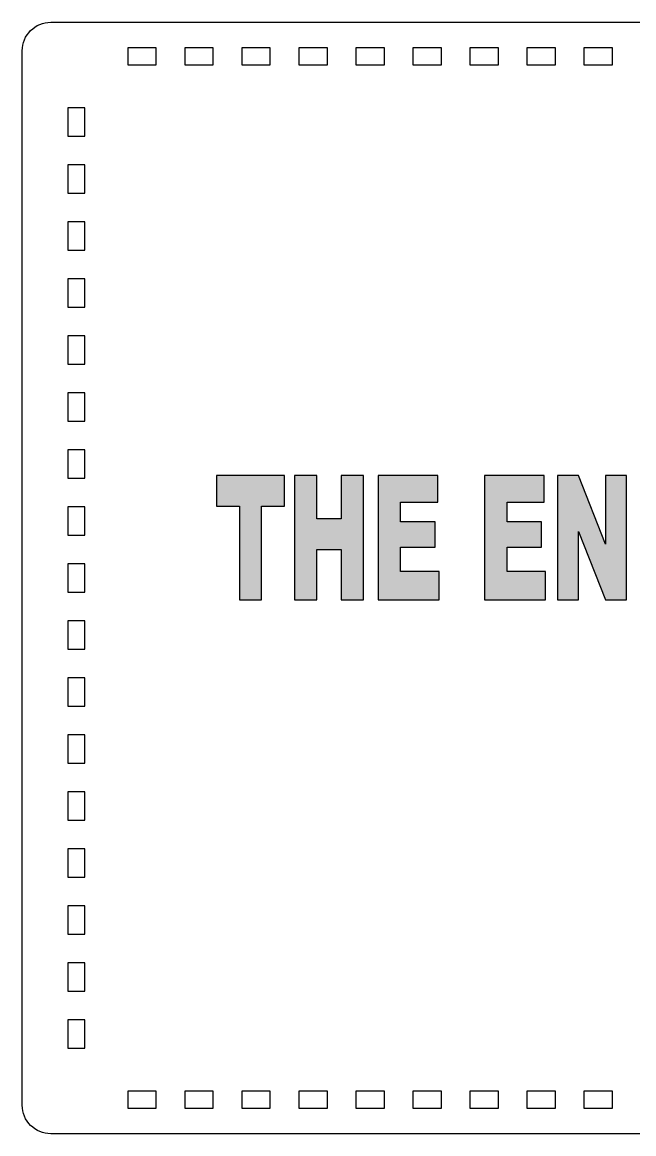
# Model space of a CAD drawing. Extents: x -236 to 261, y -182 to 182.
# Drawn here: x -235.5 to -128.3, y -13.4 to 181.6 of the extents above; entities that cross this region are included whole.
import ezdxf

# ---------------------------------------------------------------- set-up
doc = ezdxf.new("R2010")
doc.units = 0
doc.header["$MEASUREMENT"] = 0
doc.layers.add('CALQUE_PAR_D_FAUT', color=7, linetype='CONTINUOUS')

msp = doc.modelspace()

# ---------------------------------------------------------------- hatches: boundary and pattern name
at = {"layer": 'CALQUE_PAR_D_FAUT'}
h = msp.add_hatch(color=250, dxfattribs=at)
edge = h.paths.add_edge_path()
edge.add_spline(control_points=[(-201.4417, 102.0305), (-201.4417, 102.0305), (-189.5517, 102.0305), (-189.5517, 102.0305), (-189.5517, 102.0305), (-189.5517, 96.643), (-189.5517, 96.643), (-189.5517, 96.643), (-193.5445, 96.643), (-193.5445, 96.643), (-193.5445, 96.643), (-193.5445, 80.237), (-193.5445, 80.237), (-193.5445, 80.237), (-197.4489, 80.237), (-197.4489, 80.237), (-197.4489, 80.237), (-197.4489, 96.643), (-197.4489, 96.643), (-197.4489, 96.643), (-201.4417, 96.643), (-201.4417, 96.643), (-201.4417, 96.643), (-201.4417, 102.0305), (-201.4417, 102.0305)], knot_values=[0, 0, 0, 0, 0.125, 0.125, 0.125, 0.25, 0.25, 0.25, 0.375, 0.375, 0.375, 0.5, 0.5, 0.5, 0.625, 0.625, 0.625, 0.75, 0.75, 0.75, 0.875, 0.875, 0.875, 1, 1, 1, 1], degree=3, periodic=1)
h = msp.add_hatch(color=250, dxfattribs=at)
edge = h.paths.add_edge_path()
edge.add_spline(control_points=[(-187.782, 102.0305), (-187.782, 102.0305), (-183.8776, 102.0305), (-183.8776, 102.0305), (-183.8776, 102.0305), (-183.8776, 94.421), (-183.8776, 94.421), (-183.8776, 94.421), (-179.6022, 94.421), (-179.6022, 94.421), (-179.6022, 94.421), (-179.6022, 102.0305), (-179.6022, 102.0305), (-179.6022, 102.0305), (-175.6801, 102.0305), (-175.6801, 102.0305), (-175.6801, 102.0305), (-175.6801, 80.237), (-175.6801, 80.237), (-175.6801, 80.237), (-179.6022, 80.237), (-179.6022, 80.237), (-179.6022, 80.237), (-179.6022, 89.064), (-179.6022, 89.064), (-179.6022, 89.064), (-183.8776, 89.064), (-183.8776, 89.064), (-183.8776, 89.064), (-183.8776, 80.237), (-183.8776, 80.237), (-183.8776, 80.237), (-187.782, 80.237), (-187.782, 80.237), (-187.782, 80.237), (-187.782, 102.0305), (-187.782, 102.0305)], knot_values=[0, 0, 0, 0, 0.08333333, 0.08333333, 0.08333333, 0.16666667, 0.16666667, 0.16666667, 0.25, 0.25, 0.25, 0.33333333, 0.33333333, 0.33333333, 0.41666667, 0.41666667, 0.41666667, 0.5, 0.5, 0.5, 0.58333333, 0.58333333, 0.58333333, 0.66666667, 0.66666667, 0.66666667, 0.75, 0.75, 0.75, 0.83333333, 0.83333333, 0.83333333, 0.91666667, 0.91666667, 0.91666667, 1, 1, 1, 1], degree=3, periodic=1)
h = msp.add_hatch(color=250, dxfattribs=at)
edge = h.paths.add_edge_path()
edge.add_spline(control_points=[(-173.083, 102.0305), (-173.083, 102.0305), (-162.6241, 102.0305), (-162.6241, 102.0305), (-162.6241, 102.0305), (-162.6241, 97.3735), (-162.6241, 97.3735), (-162.6241, 97.3735), (-169.1609, 97.3735), (-169.1609, 97.3735), (-169.1609, 97.3735), (-169.1609, 93.9036), (-169.1609, 93.9036), (-169.1609, 93.9036), (-163.1011, 93.9036), (-163.1011, 93.9036), (-163.1011, 93.9036), (-163.1011, 89.4597), (-163.1011, 89.4597), (-163.1011, 89.4597), (-169.1609, 89.4597), (-169.1609, 89.4597), (-169.1609, 89.4597), (-169.1609, 85.1679), (-169.1609, 85.1679), (-169.1609, 85.1679), (-162.4297, 85.1679), (-162.4297, 85.1679), (-162.4297, 85.1679), (-162.4297, 80.237), (-162.4297, 80.237), (-162.4297, 80.237), (-173.083, 80.237), (-173.083, 80.237), (-173.083, 80.237), (-173.083, 102.0305), (-173.083, 102.0305)], knot_values=[0, 0, 0, 0, 0.08333333, 0.08333333, 0.08333333, 0.16666667, 0.16666667, 0.16666667, 0.25, 0.25, 0.25, 0.33333333, 0.33333333, 0.33333333, 0.41666667, 0.41666667, 0.41666667, 0.5, 0.5, 0.5, 0.58333333, 0.58333333, 0.58333333, 0.66666667, 0.66666667, 0.66666667, 0.75, 0.75, 0.75, 0.83333333, 0.83333333, 0.83333333, 0.91666667, 0.91666667, 0.91666667, 1, 1, 1, 1], degree=3, periodic=1)
h = msp.add_hatch(color=250, dxfattribs=at)
edge = h.paths.add_edge_path()
edge.add_spline(control_points=[(-154.4323, 102.0305), (-154.4323, 102.0305), (-143.9735, 102.0305), (-143.9735, 102.0305), (-143.9735, 102.0305), (-143.9735, 97.3735), (-143.9735, 97.3735), (-143.9735, 97.3735), (-150.5102, 97.3735), (-150.5102, 97.3735), (-150.5102, 97.3735), (-150.5102, 93.9036), (-150.5102, 93.9036), (-150.5102, 93.9036), (-144.4505, 93.9036), (-144.4505, 93.9036), (-144.4505, 93.9036), (-144.4505, 89.4597), (-144.4505, 89.4597), (-144.4505, 89.4597), (-150.5102, 89.4597), (-150.5102, 89.4597), (-150.5102, 89.4597), (-150.5102, 85.1679), (-150.5102, 85.1679), (-150.5102, 85.1679), (-143.7791, 85.1679), (-143.7791, 85.1679), (-143.7791, 85.1679), (-143.7791, 80.237), (-143.7791, 80.237), (-143.7791, 80.237), (-154.4323, 80.237), (-154.4323, 80.237), (-154.4323, 80.237), (-154.4323, 102.0305), (-154.4323, 102.0305)], knot_values=[0, 0, 0, 0, 0.08333333, 0.08333333, 0.08333333, 0.16666667, 0.16666667, 0.16666667, 0.25, 0.25, 0.25, 0.33333333, 0.33333333, 0.33333333, 0.41666667, 0.41666667, 0.41666667, 0.5, 0.5, 0.5, 0.58333333, 0.58333333, 0.58333333, 0.66666667, 0.66666667, 0.66666667, 0.75, 0.75, 0.75, 0.83333333, 0.83333333, 0.83333333, 0.91666667, 0.91666667, 0.91666667, 1, 1, 1, 1], degree=3, periodic=1)
h = msp.add_hatch(color=250, dxfattribs=at)
edge = h.paths.add_edge_path()
edge.add_spline(control_points=[(-141.6384, 102.0305), (-141.6384, 102.0305), (-137.9902, 102.0305), (-137.9902, 102.0305), (-137.9902, 102.0305), (-133.2465, 89.9974), (-133.2465, 89.9974), (-133.2465, 89.9974), (-133.2465, 102.0305), (-133.2465, 102.0305), (-133.2465, 102.0305), (-129.5541, 102.0305), (-129.5541, 102.0305), (-129.5541, 102.0305), (-129.5541, 80.237), (-129.5541, 80.237), (-129.5541, 80.237), (-133.2465, 80.237), (-133.2465, 80.237), (-133.2465, 80.237), (-137.9636, 92.2041), (-137.9636, 92.2041), (-137.9636, 92.2041), (-137.9636, 80.237), (-137.9636, 80.237), (-137.9636, 80.237), (-141.6384, 80.237), (-141.6384, 80.237), (-141.6384, 80.237), (-141.6384, 102.0305), (-141.6384, 102.0305)], knot_values=[0, 0, 0, 0, 0.1, 0.1, 0.1, 0.2, 0.2, 0.2, 0.3, 0.3, 0.3, 0.4, 0.4, 0.4, 0.5, 0.5, 0.5, 0.6, 0.6, 0.6, 0.7, 0.7, 0.7, 0.8, 0.8, 0.8, 0.9, 0.9, 0.9, 1, 1, 1, 1], degree=3, periodic=1)

# ---------------------------------------------------------------- linework, layer by layer
at = {"layer": 'CALQUE_PAR_D_FAUT', "color": 1}
for points, knots in [([(-230.5187, 181.5562), (-231.8457, 181.5553), (-233.1179, 181.0274), (-234.0556, 180.0885), (-234.9933, 179.1497), (-235.5196, 177.8831), (-235.5187, 176.5562), (-235.5187, 176.5562), (-235.5187, -8.4438), (-235.5187, -8.4438), (-235.5179, -9.7708), (-234.99, -11.043), (-234.0511, -11.9807), (-233.1123, -12.9184), (-231.8457, -13.4447), (-230.5187, -13.4438), (-230.5187, -13.4438), (115.1243, -13.4438), (115.1243, -13.4438), (116.4513, -13.443), (117.7235, -12.9151), (118.6612, -11.9762), (119.5989, -11.0373), (120.1252, -9.7708), (120.1243, -8.4438), (120.1243, -8.4438), (120.1243, 88.0484), (120.1243, 88.0484), (120.1243, 88.0484), (120.1243, 96.0484), (120.1243, 96.0484), (120.1243, 96.0484), (120.1243, 176.5562), (120.1243, 176.5562), (120.1235, 177.8831), (119.5956, 179.1553), (118.6567, 180.093), (117.7179, 181.0307), (116.4513, 181.557), (115.1243, 181.5562), (115.1243, 181.5562), (-230.5187, 181.5562), (-230.5187, 181.5562), (-230.5187, 181.5562), (-230.5187, 181.5562), (-230.5187, 181.5562)], [0, 0, 0, 0, 0.06666667, 0.06666667, 0.06666667, 0.13333333, 0.13333333, 0.13333333, 0.2, 0.2, 0.2, 0.26666667, 0.26666667, 0.26666667, 0.33333333, 0.33333333, 0.33333333, 0.4, 0.4, 0.4, 0.46666667, 0.46666667, 0.46666667, 0.53333333, 0.53333333, 0.53333333, 0.6, 0.6, 0.6, 0.66666667, 0.66666667, 0.66666667, 0.73333333, 0.73333333, 0.73333333, 0.8, 0.8, 0.8, 0.86666667, 0.86666667, 0.86666667, 0.93333333, 0.93333333, 0.93333333, 1, 1, 1, 1]), ([(-212.0183, 174.0562), (-212.0183, 174.0562), (-217.0183, 174.0562), (-217.0183, 174.0562), (-217.0183, 174.0562), (-217.0183, 177.0562), (-217.0183, 177.0562), (-217.0183, 177.0562), (-212.0183, 177.0562), (-212.0183, 177.0562), (-212.0183, 177.0562), (-212.0183, 174.0562), (-212.0183, 174.0562), (-212.0183, 174.0562), (-212.0183, 174.0562), (-212.0183, 174.0562)], [0, 0, 0, 0, 0.2, 0.2, 0.2, 0.4, 0.4, 0.4, 0.6, 0.6, 0.6, 0.8, 0.8, 0.8, 1, 1, 1, 1]), ([(-202.0183, 174.0562), (-202.0183, 174.0562), (-207.0183, 174.0562), (-207.0183, 174.0562), (-207.0183, 174.0562), (-207.0183, 177.0562), (-207.0183, 177.0562), (-207.0183, 177.0562), (-202.0183, 177.0562), (-202.0183, 177.0562), (-202.0183, 177.0562), (-202.0183, 174.0562), (-202.0183, 174.0562), (-202.0183, 174.0562), (-202.0183, 174.0562), (-202.0183, 174.0562)], [0, 0, 0, 0, 0.2, 0.2, 0.2, 0.4, 0.4, 0.4, 0.6, 0.6, 0.6, 0.8, 0.8, 0.8, 1, 1, 1, 1]), ([(-192.0183, 174.0562), (-192.0183, 174.0562), (-197.0183, 174.0562), (-197.0183, 174.0562), (-197.0183, 174.0562), (-197.0183, 177.0562), (-197.0183, 177.0562), (-197.0183, 177.0562), (-192.0183, 177.0562), (-192.0183, 177.0562), (-192.0183, 177.0562), (-192.0183, 174.0562), (-192.0183, 174.0562), (-192.0183, 174.0562), (-192.0183, 174.0562), (-192.0183, 174.0562)], [0, 0, 0, 0, 0.2, 0.2, 0.2, 0.4, 0.4, 0.4, 0.6, 0.6, 0.6, 0.8, 0.8, 0.8, 1, 1, 1, 1]), ([(-182.0183, 174.0562), (-182.0183, 174.0562), (-187.0183, 174.0562), (-187.0183, 174.0562), (-187.0183, 174.0562), (-187.0183, 177.0562), (-187.0183, 177.0562), (-187.0183, 177.0562), (-182.0183, 177.0562), (-182.0183, 177.0562), (-182.0183, 177.0562), (-182.0183, 174.0562), (-182.0183, 174.0562), (-182.0183, 174.0562), (-182.0183, 174.0562), (-182.0183, 174.0562)], [0, 0, 0, 0, 0.2, 0.2, 0.2, 0.4, 0.4, 0.4, 0.6, 0.6, 0.6, 0.8, 0.8, 0.8, 1, 1, 1, 1]), ([(-172.0183, 174.0562), (-172.0183, 174.0562), (-177.0183, 174.0562), (-177.0183, 174.0562), (-177.0183, 174.0562), (-177.0183, 177.0562), (-177.0183, 177.0562), (-177.0183, 177.0562), (-172.0183, 177.0562), (-172.0183, 177.0562), (-172.0183, 177.0562), (-172.0183, 174.0562), (-172.0183, 174.0562), (-172.0183, 174.0562), (-172.0183, 174.0562), (-172.0183, 174.0562)], [0, 0, 0, 0, 0.2, 0.2, 0.2, 0.4, 0.4, 0.4, 0.6, 0.6, 0.6, 0.8, 0.8, 0.8, 1, 1, 1, 1]), ([(-162.0183, 174.0562), (-162.0183, 174.0562), (-167.0183, 174.0562), (-167.0183, 174.0562), (-167.0183, 174.0562), (-167.0183, 177.0562), (-167.0183, 177.0562), (-167.0183, 177.0562), (-162.0183, 177.0562), (-162.0183, 177.0562), (-162.0183, 177.0562), (-162.0183, 174.0562), (-162.0183, 174.0562), (-162.0183, 174.0562), (-162.0183, 174.0562), (-162.0183, 174.0562)], [0, 0, 0, 0, 0.2, 0.2, 0.2, 0.4, 0.4, 0.4, 0.6, 0.6, 0.6, 0.8, 0.8, 0.8, 1, 1, 1, 1]), ([(-152.0183, 174.0562), (-152.0183, 174.0562), (-157.0183, 174.0562), (-157.0183, 174.0562), (-157.0183, 174.0562), (-157.0183, 177.0562), (-157.0183, 177.0562), (-157.0183, 177.0562), (-152.0183, 177.0562), (-152.0183, 177.0562), (-152.0183, 177.0562), (-152.0183, 174.0562), (-152.0183, 174.0562), (-152.0183, 174.0562), (-152.0183, 174.0562), (-152.0183, 174.0562)], [0, 0, 0, 0, 0.2, 0.2, 0.2, 0.4, 0.4, 0.4, 0.6, 0.6, 0.6, 0.8, 0.8, 0.8, 1, 1, 1, 1]), ([(-142.0183, 174.0562), (-142.0183, 174.0562), (-147.0183, 174.0562), (-147.0183, 174.0562), (-147.0183, 174.0562), (-147.0183, 177.0562), (-147.0183, 177.0562), (-147.0183, 177.0562), (-142.0183, 177.0562), (-142.0183, 177.0562), (-142.0183, 177.0562), (-142.0183, 174.0562), (-142.0183, 174.0562), (-142.0183, 174.0562), (-142.0183, 174.0562), (-142.0183, 174.0562)], [0, 0, 0, 0, 0.2, 0.2, 0.2, 0.4, 0.4, 0.4, 0.6, 0.6, 0.6, 0.8, 0.8, 0.8, 1, 1, 1, 1]), ([(-132.0183, 174.0562), (-132.0183, 174.0562), (-137.0183, 174.0562), (-137.0183, 174.0562), (-137.0183, 174.0562), (-137.0183, 177.0562), (-137.0183, 177.0562), (-137.0183, 177.0562), (-132.0183, 177.0562), (-132.0183, 177.0562), (-132.0183, 177.0562), (-132.0183, 174.0562), (-132.0183, 174.0562), (-132.0183, 174.0562), (-132.0183, 174.0562), (-132.0183, 174.0562)], [0, 0, 0, 0, 0.2, 0.2, 0.2, 0.4, 0.4, 0.4, 0.6, 0.6, 0.6, 0.8, 0.8, 0.8, 1, 1, 1, 1]), ([(-227.5183, 161.5562), (-227.5183, 161.5562), (-227.5183, 166.5562), (-227.5183, 166.5562), (-227.5183, 166.5562), (-224.5183, 166.5562), (-224.5183, 166.5562), (-224.5183, 166.5562), (-224.5183, 161.5562), (-224.5183, 161.5562), (-224.5183, 161.5562), (-227.5183, 161.5562), (-227.5183, 161.5562), (-227.5183, 161.5562), (-227.5183, 161.5562), (-227.5183, 161.5562)], [0, 0, 0, 0, 0.2, 0.2, 0.2, 0.4, 0.4, 0.4, 0.6, 0.6, 0.6, 0.8, 0.8, 0.8, 1, 1, 1, 1]), ([(-227.5183, 151.5562), (-227.5183, 151.5562), (-227.5183, 156.5562), (-227.5183, 156.5562), (-227.5183, 156.5562), (-224.5183, 156.5562), (-224.5183, 156.5562), (-224.5183, 156.5562), (-224.5183, 151.5562), (-224.5183, 151.5562), (-224.5183, 151.5562), (-227.5183, 151.5562), (-227.5183, 151.5562), (-227.5183, 151.5562), (-227.5183, 151.5562), (-227.5183, 151.5562)], [0, 0, 0, 0, 0.2, 0.2, 0.2, 0.4, 0.4, 0.4, 0.6, 0.6, 0.6, 0.8, 0.8, 0.8, 1, 1, 1, 1]), ([(-227.5183, 141.5562), (-227.5183, 141.5562), (-227.5183, 146.5562), (-227.5183, 146.5562), (-227.5183, 146.5562), (-224.5183, 146.5562), (-224.5183, 146.5562), (-224.5183, 146.5562), (-224.5183, 141.5562), (-224.5183, 141.5562), (-224.5183, 141.5562), (-227.5183, 141.5562), (-227.5183, 141.5562), (-227.5183, 141.5562), (-227.5183, 141.5562), (-227.5183, 141.5562)], [0, 0, 0, 0, 0.2, 0.2, 0.2, 0.4, 0.4, 0.4, 0.6, 0.6, 0.6, 0.8, 0.8, 0.8, 1, 1, 1, 1]), ([(-227.5183, 131.5562), (-227.5183, 131.5562), (-227.5183, 136.5562), (-227.5183, 136.5562), (-227.5183, 136.5562), (-224.5183, 136.5562), (-224.5183, 136.5562), (-224.5183, 136.5562), (-224.5183, 131.5562), (-224.5183, 131.5562), (-224.5183, 131.5562), (-227.5183, 131.5562), (-227.5183, 131.5562), (-227.5183, 131.5562), (-227.5183, 131.5562), (-227.5183, 131.5562)], [0, 0, 0, 0, 0.2, 0.2, 0.2, 0.4, 0.4, 0.4, 0.6, 0.6, 0.6, 0.8, 0.8, 0.8, 1, 1, 1, 1]), ([(-227.5183, 121.5562), (-227.5183, 121.5562), (-227.5183, 126.5562), (-227.5183, 126.5562), (-227.5183, 126.5562), (-224.5183, 126.5562), (-224.5183, 126.5562), (-224.5183, 126.5562), (-224.5183, 121.5562), (-224.5183, 121.5562), (-224.5183, 121.5562), (-227.5183, 121.5562), (-227.5183, 121.5562), (-227.5183, 121.5562), (-227.5183, 121.5562), (-227.5183, 121.5562)], [0, 0, 0, 0, 0.2, 0.2, 0.2, 0.4, 0.4, 0.4, 0.6, 0.6, 0.6, 0.8, 0.8, 0.8, 1, 1, 1, 1]), ([(-227.5183, 111.5562), (-227.5183, 111.5562), (-227.5183, 116.5562), (-227.5183, 116.5562), (-227.5183, 116.5562), (-224.5183, 116.5562), (-224.5183, 116.5562), (-224.5183, 116.5562), (-224.5183, 111.5562), (-224.5183, 111.5562), (-224.5183, 111.5562), (-227.5183, 111.5562), (-227.5183, 111.5562), (-227.5183, 111.5562), (-227.5183, 111.5562), (-227.5183, 111.5562)], [0, 0, 0, 0, 0.2, 0.2, 0.2, 0.4, 0.4, 0.4, 0.6, 0.6, 0.6, 0.8, 0.8, 0.8, 1, 1, 1, 1]), ([(-227.5183, 101.5562), (-227.5183, 101.5562), (-227.5183, 106.5562), (-227.5183, 106.5562), (-227.5183, 106.5562), (-224.5183, 106.5562), (-224.5183, 106.5562), (-224.5183, 106.5562), (-224.5183, 101.5562), (-224.5183, 101.5562), (-224.5183, 101.5562), (-227.5183, 101.5562), (-227.5183, 101.5562), (-227.5183, 101.5562), (-227.5183, 101.5562), (-227.5183, 101.5562)], [0, 0, 0, 0, 0.2, 0.2, 0.2, 0.4, 0.4, 0.4, 0.6, 0.6, 0.6, 0.8, 0.8, 0.8, 1, 1, 1, 1]), ([(-227.5183, 91.5562), (-227.5183, 91.5562), (-227.5183, 96.5562), (-227.5183, 96.5562), (-227.5183, 96.5562), (-224.5183, 96.5562), (-224.5183, 96.5562), (-224.5183, 96.5562), (-224.5183, 91.5562), (-224.5183, 91.5562), (-224.5183, 91.5562), (-227.5183, 91.5562), (-227.5183, 91.5562), (-227.5183, 91.5562), (-227.5183, 91.5562), (-227.5183, 91.5562)], [0, 0, 0, 0, 0.2, 0.2, 0.2, 0.4, 0.4, 0.4, 0.6, 0.6, 0.6, 0.8, 0.8, 0.8, 1, 1, 1, 1]), ([(-227.5183, 81.5562), (-227.5183, 81.5562), (-227.5183, 86.5562), (-227.5183, 86.5562), (-227.5183, 86.5562), (-224.5183, 86.5562), (-224.5183, 86.5562), (-224.5183, 86.5562), (-224.5183, 81.5562), (-224.5183, 81.5562), (-224.5183, 81.5562), (-227.5183, 81.5562), (-227.5183, 81.5562), (-227.5183, 81.5562), (-227.5183, 81.5562), (-227.5183, 81.5562)], [0, 0, 0, 0, 0.2, 0.2, 0.2, 0.4, 0.4, 0.4, 0.6, 0.6, 0.6, 0.8, 0.8, 0.8, 1, 1, 1, 1]), ([(-227.5183, 71.5562), (-227.5183, 71.5562), (-227.5183, 76.5562), (-227.5183, 76.5562), (-227.5183, 76.5562), (-224.5183, 76.5562), (-224.5183, 76.5562), (-224.5183, 76.5562), (-224.5183, 71.5562), (-224.5183, 71.5562), (-224.5183, 71.5562), (-227.5183, 71.5562), (-227.5183, 71.5562), (-227.5183, 71.5562), (-227.5183, 71.5562), (-227.5183, 71.5562)], [0, 0, 0, 0, 0.2, 0.2, 0.2, 0.4, 0.4, 0.4, 0.6, 0.6, 0.6, 0.8, 0.8, 0.8, 1, 1, 1, 1]), ([(-227.5183, 61.5562), (-227.5183, 61.5562), (-227.5183, 66.5562), (-227.5183, 66.5562), (-227.5183, 66.5562), (-224.5183, 66.5562), (-224.5183, 66.5562), (-224.5183, 66.5562), (-224.5183, 61.5562), (-224.5183, 61.5562), (-224.5183, 61.5562), (-227.5183, 61.5562), (-227.5183, 61.5562), (-227.5183, 61.5562), (-227.5183, 61.5562), (-227.5183, 61.5562)], [0, 0, 0, 0, 0.2, 0.2, 0.2, 0.4, 0.4, 0.4, 0.6, 0.6, 0.6, 0.8, 0.8, 0.8, 1, 1, 1, 1]), ([(-227.5183, 51.5562), (-227.5183, 51.5562), (-227.5183, 56.5562), (-227.5183, 56.5562), (-227.5183, 56.5562), (-224.5183, 56.5562), (-224.5183, 56.5562), (-224.5183, 56.5562), (-224.5183, 51.5562), (-224.5183, 51.5562), (-224.5183, 51.5562), (-227.5183, 51.5562), (-227.5183, 51.5562), (-227.5183, 51.5562), (-227.5183, 51.5562), (-227.5183, 51.5562)], [0, 0, 0, 0, 0.2, 0.2, 0.2, 0.4, 0.4, 0.4, 0.6, 0.6, 0.6, 0.8, 0.8, 0.8, 1, 1, 1, 1]), ([(-227.5183, 41.5562), (-227.5183, 41.5562), (-227.5183, 46.5562), (-227.5183, 46.5562), (-227.5183, 46.5562), (-224.5183, 46.5562), (-224.5183, 46.5562), (-224.5183, 46.5562), (-224.5183, 41.5562), (-224.5183, 41.5562), (-224.5183, 41.5562), (-227.5183, 41.5562), (-227.5183, 41.5562), (-227.5183, 41.5562), (-227.5183, 41.5562), (-227.5183, 41.5562)], [0, 0, 0, 0, 0.2, 0.2, 0.2, 0.4, 0.4, 0.4, 0.6, 0.6, 0.6, 0.8, 0.8, 0.8, 1, 1, 1, 1]), ([(-227.5183, 31.5562), (-227.5183, 31.5562), (-227.5183, 36.5562), (-227.5183, 36.5562), (-227.5183, 36.5562), (-224.5183, 36.5562), (-224.5183, 36.5562), (-224.5183, 36.5562), (-224.5183, 31.5562), (-224.5183, 31.5562), (-224.5183, 31.5562), (-227.5183, 31.5562), (-227.5183, 31.5562), (-227.5183, 31.5562), (-227.5183, 31.5562), (-227.5183, 31.5562)], [0, 0, 0, 0, 0.2, 0.2, 0.2, 0.4, 0.4, 0.4, 0.6, 0.6, 0.6, 0.8, 0.8, 0.8, 1, 1, 1, 1]), ([(-227.5183, 21.5562), (-227.5183, 21.5562), (-227.5183, 26.5562), (-227.5183, 26.5562), (-227.5183, 26.5562), (-224.5183, 26.5562), (-224.5183, 26.5562), (-224.5183, 26.5562), (-224.5183, 21.5562), (-224.5183, 21.5562), (-224.5183, 21.5562), (-227.5183, 21.5562), (-227.5183, 21.5562), (-227.5183, 21.5562), (-227.5183, 21.5562), (-227.5183, 21.5562)], [0, 0, 0, 0, 0.2, 0.2, 0.2, 0.4, 0.4, 0.4, 0.6, 0.6, 0.6, 0.8, 0.8, 0.8, 1, 1, 1, 1]), ([(-227.5183, 11.5562), (-227.5183, 11.5562), (-227.5183, 16.5562), (-227.5183, 16.5562), (-227.5183, 16.5562), (-224.5183, 16.5562), (-224.5183, 16.5562), (-224.5183, 16.5562), (-224.5183, 11.5562), (-224.5183, 11.5562), (-224.5183, 11.5562), (-227.5183, 11.5562), (-227.5183, 11.5562), (-227.5183, 11.5562), (-227.5183, 11.5562), (-227.5183, 11.5562)], [0, 0, 0, 0, 0.2, 0.2, 0.2, 0.4, 0.4, 0.4, 0.6, 0.6, 0.6, 0.8, 0.8, 0.8, 1, 1, 1, 1]), ([(-227.5183, 1.5562), (-227.5183, 1.5562), (-227.5183, 6.5562), (-227.5183, 6.5562), (-227.5183, 6.5562), (-224.5183, 6.5562), (-224.5183, 6.5562), (-224.5183, 6.5562), (-224.5183, 1.5562), (-224.5183, 1.5562), (-224.5183, 1.5562), (-227.5183, 1.5562), (-227.5183, 1.5562), (-227.5183, 1.5562), (-227.5183, 1.5562), (-227.5183, 1.5562)], [0, 0, 0, 0, 0.2, 0.2, 0.2, 0.4, 0.4, 0.4, 0.6, 0.6, 0.6, 0.8, 0.8, 0.8, 1, 1, 1, 1]), ([(-212.0183, -8.9438), (-212.0183, -8.9438), (-217.0183, -8.9438), (-217.0183, -8.9438), (-217.0183, -8.9438), (-217.0183, -5.9438), (-217.0183, -5.9438), (-217.0183, -5.9438), (-212.0183, -5.9438), (-212.0183, -5.9438), (-212.0183, -5.9438), (-212.0183, -8.9438), (-212.0183, -8.9438), (-212.0183, -8.9438), (-212.0183, -8.9438), (-212.0183, -8.9438)], [0, 0, 0, 0, 0.2, 0.2, 0.2, 0.4, 0.4, 0.4, 0.6, 0.6, 0.6, 0.8, 0.8, 0.8, 1, 1, 1, 1]), ([(-202.0183, -8.9438), (-202.0183, -8.9438), (-207.0183, -8.9438), (-207.0183, -8.9438), (-207.0183, -8.9438), (-207.0183, -5.9438), (-207.0183, -5.9438), (-207.0183, -5.9438), (-202.0183, -5.9438), (-202.0183, -5.9438), (-202.0183, -5.9438), (-202.0183, -8.9438), (-202.0183, -8.9438), (-202.0183, -8.9438), (-202.0183, -8.9438), (-202.0183, -8.9438)], [0, 0, 0, 0, 0.2, 0.2, 0.2, 0.4, 0.4, 0.4, 0.6, 0.6, 0.6, 0.8, 0.8, 0.8, 1, 1, 1, 1]), ([(-192.0183, -8.9438), (-192.0183, -8.9438), (-197.0183, -8.9438), (-197.0183, -8.9438), (-197.0183, -8.9438), (-197.0183, -5.9438), (-197.0183, -5.9438), (-197.0183, -5.9438), (-192.0183, -5.9438), (-192.0183, -5.9438), (-192.0183, -5.9438), (-192.0183, -8.9438), (-192.0183, -8.9438), (-192.0183, -8.9438), (-192.0183, -8.9438), (-192.0183, -8.9438)], [0, 0, 0, 0, 0.2, 0.2, 0.2, 0.4, 0.4, 0.4, 0.6, 0.6, 0.6, 0.8, 0.8, 0.8, 1, 1, 1, 1]), ([(-182.0183, -8.9438), (-182.0183, -8.9438), (-187.0183, -8.9438), (-187.0183, -8.9438), (-187.0183, -8.9438), (-187.0183, -5.9438), (-187.0183, -5.9438), (-187.0183, -5.9438), (-182.0183, -5.9438), (-182.0183, -5.9438), (-182.0183, -5.9438), (-182.0183, -8.9438), (-182.0183, -8.9438), (-182.0183, -8.9438), (-182.0183, -8.9438), (-182.0183, -8.9438)], [0, 0, 0, 0, 0.2, 0.2, 0.2, 0.4, 0.4, 0.4, 0.6, 0.6, 0.6, 0.8, 0.8, 0.8, 1, 1, 1, 1]), ([(-172.0183, -8.9438), (-172.0183, -8.9438), (-177.0183, -8.9438), (-177.0183, -8.9438), (-177.0183, -8.9438), (-177.0183, -5.9438), (-177.0183, -5.9438), (-177.0183, -5.9438), (-172.0183, -5.9438), (-172.0183, -5.9438), (-172.0183, -5.9438), (-172.0183, -8.9438), (-172.0183, -8.9438), (-172.0183, -8.9438), (-172.0183, -8.9438), (-172.0183, -8.9438)], [0, 0, 0, 0, 0.2, 0.2, 0.2, 0.4, 0.4, 0.4, 0.6, 0.6, 0.6, 0.8, 0.8, 0.8, 1, 1, 1, 1]), ([(-162.0183, -8.9438), (-162.0183, -8.9438), (-167.0183, -8.9438), (-167.0183, -8.9438), (-167.0183, -8.9438), (-167.0183, -5.9438), (-167.0183, -5.9438), (-167.0183, -5.9438), (-162.0183, -5.9438), (-162.0183, -5.9438), (-162.0183, -5.9438), (-162.0183, -8.9438), (-162.0183, -8.9438), (-162.0183, -8.9438), (-162.0183, -8.9438), (-162.0183, -8.9438)], [0, 0, 0, 0, 0.2, 0.2, 0.2, 0.4, 0.4, 0.4, 0.6, 0.6, 0.6, 0.8, 0.8, 0.8, 1, 1, 1, 1]), ([(-152.0183, -8.9438), (-152.0183, -8.9438), (-157.0183, -8.9438), (-157.0183, -8.9438), (-157.0183, -8.9438), (-157.0183, -5.9438), (-157.0183, -5.9438), (-157.0183, -5.9438), (-152.0183, -5.9438), (-152.0183, -5.9438), (-152.0183, -5.9438), (-152.0183, -8.9438), (-152.0183, -8.9438), (-152.0183, -8.9438), (-152.0183, -8.9438), (-152.0183, -8.9438)], [0, 0, 0, 0, 0.2, 0.2, 0.2, 0.4, 0.4, 0.4, 0.6, 0.6, 0.6, 0.8, 0.8, 0.8, 1, 1, 1, 1]), ([(-142.0183, -8.9438), (-142.0183, -8.9438), (-147.0183, -8.9438), (-147.0183, -8.9438), (-147.0183, -8.9438), (-147.0183, -5.9438), (-147.0183, -5.9438), (-147.0183, -5.9438), (-142.0183, -5.9438), (-142.0183, -5.9438), (-142.0183, -5.9438), (-142.0183, -8.9438), (-142.0183, -8.9438), (-142.0183, -8.9438), (-142.0183, -8.9438), (-142.0183, -8.9438)], [0, 0, 0, 0, 0.2, 0.2, 0.2, 0.4, 0.4, 0.4, 0.6, 0.6, 0.6, 0.8, 0.8, 0.8, 1, 1, 1, 1]), ([(-132.0183, -8.9438), (-132.0183, -8.9438), (-137.0183, -8.9438), (-137.0183, -8.9438), (-137.0183, -8.9438), (-137.0183, -5.9438), (-137.0183, -5.9438), (-137.0183, -5.9438), (-132.0183, -5.9438), (-132.0183, -5.9438), (-132.0183, -5.9438), (-132.0183, -8.9438), (-132.0183, -8.9438), (-132.0183, -8.9438), (-132.0183, -8.9438), (-132.0183, -8.9438)], [0, 0, 0, 0, 0.2, 0.2, 0.2, 0.4, 0.4, 0.4, 0.6, 0.6, 0.6, 0.8, 0.8, 0.8, 1, 1, 1, 1])]:
    msp.add_open_spline(points, degree=3, knots=knots, dxfattribs=at)
at = {"layer": 'CALQUE_PAR_D_FAUT', "color": 250}
for points, knots in [([(-201.4417, 102.0305), (-201.4417, 102.0305), (-189.5517, 102.0305), (-189.5517, 102.0305), (-189.5517, 102.0305), (-189.5517, 96.643), (-189.5517, 96.643), (-189.5517, 96.643), (-193.5445, 96.643), (-193.5445, 96.643), (-193.5445, 96.643), (-193.5445, 80.237), (-193.5445, 80.237), (-193.5445, 80.237), (-197.4489, 80.237), (-197.4489, 80.237), (-197.4489, 80.237), (-197.4489, 96.643), (-197.4489, 96.643), (-197.4489, 96.643), (-201.4417, 96.643), (-201.4417, 96.643), (-201.4417, 96.643), (-201.4417, 102.0305), (-201.4417, 102.0305)], [0, 0, 0, 0, 0.125, 0.125, 0.125, 0.25, 0.25, 0.25, 0.375, 0.375, 0.375, 0.5, 0.5, 0.5, 0.625, 0.625, 0.625, 0.75, 0.75, 0.75, 0.875, 0.875, 0.875, 1, 1, 1, 1]), ([(-187.782, 102.0305), (-187.782, 102.0305), (-183.8776, 102.0305), (-183.8776, 102.0305), (-183.8776, 102.0305), (-183.8776, 94.421), (-183.8776, 94.421), (-183.8776, 94.421), (-179.6022, 94.421), (-179.6022, 94.421), (-179.6022, 94.421), (-179.6022, 102.0305), (-179.6022, 102.0305), (-179.6022, 102.0305), (-175.6801, 102.0305), (-175.6801, 102.0305), (-175.6801, 102.0305), (-175.6801, 80.237), (-175.6801, 80.237), (-175.6801, 80.237), (-179.6022, 80.237), (-179.6022, 80.237), (-179.6022, 80.237), (-179.6022, 89.064), (-179.6022, 89.064), (-179.6022, 89.064), (-183.8776, 89.064), (-183.8776, 89.064), (-183.8776, 89.064), (-183.8776, 80.237), (-183.8776, 80.237), (-183.8776, 80.237), (-187.782, 80.237), (-187.782, 80.237), (-187.782, 80.237), (-187.782, 102.0305), (-187.782, 102.0305)], [0, 0, 0, 0, 0.08333333, 0.08333333, 0.08333333, 0.16666667, 0.16666667, 0.16666667, 0.25, 0.25, 0.25, 0.33333333, 0.33333333, 0.33333333, 0.41666667, 0.41666667, 0.41666667, 0.5, 0.5, 0.5, 0.58333333, 0.58333333, 0.58333333, 0.66666667, 0.66666667, 0.66666667, 0.75, 0.75, 0.75, 0.83333333, 0.83333333, 0.83333333, 0.91666667, 0.91666667, 0.91666667, 1, 1, 1, 1]), ([(-173.083, 102.0305), (-173.083, 102.0305), (-162.6241, 102.0305), (-162.6241, 102.0305), (-162.6241, 102.0305), (-162.6241, 97.3735), (-162.6241, 97.3735), (-162.6241, 97.3735), (-169.1609, 97.3735), (-169.1609, 97.3735), (-169.1609, 97.3735), (-169.1609, 93.9036), (-169.1609, 93.9036), (-169.1609, 93.9036), (-163.1011, 93.9036), (-163.1011, 93.9036), (-163.1011, 93.9036), (-163.1011, 89.4597), (-163.1011, 89.4597), (-163.1011, 89.4597), (-169.1609, 89.4597), (-169.1609, 89.4597), (-169.1609, 89.4597), (-169.1609, 85.1679), (-169.1609, 85.1679), (-169.1609, 85.1679), (-162.4297, 85.1679), (-162.4297, 85.1679), (-162.4297, 85.1679), (-162.4297, 80.237), (-162.4297, 80.237), (-162.4297, 80.237), (-173.083, 80.237), (-173.083, 80.237), (-173.083, 80.237), (-173.083, 102.0305), (-173.083, 102.0305)], [0, 0, 0, 0, 0.08333333, 0.08333333, 0.08333333, 0.16666667, 0.16666667, 0.16666667, 0.25, 0.25, 0.25, 0.33333333, 0.33333333, 0.33333333, 0.41666667, 0.41666667, 0.41666667, 0.5, 0.5, 0.5, 0.58333333, 0.58333333, 0.58333333, 0.66666667, 0.66666667, 0.66666667, 0.75, 0.75, 0.75, 0.83333333, 0.83333333, 0.83333333, 0.91666667, 0.91666667, 0.91666667, 1, 1, 1, 1]), ([(-154.4323, 102.0305), (-154.4323, 102.0305), (-143.9735, 102.0305), (-143.9735, 102.0305), (-143.9735, 102.0305), (-143.9735, 97.3735), (-143.9735, 97.3735), (-143.9735, 97.3735), (-150.5102, 97.3735), (-150.5102, 97.3735), (-150.5102, 97.3735), (-150.5102, 93.9036), (-150.5102, 93.9036), (-150.5102, 93.9036), (-144.4505, 93.9036), (-144.4505, 93.9036), (-144.4505, 93.9036), (-144.4505, 89.4597), (-144.4505, 89.4597), (-144.4505, 89.4597), (-150.5102, 89.4597), (-150.5102, 89.4597), (-150.5102, 89.4597), (-150.5102, 85.1679), (-150.5102, 85.1679), (-150.5102, 85.1679), (-143.7791, 85.1679), (-143.7791, 85.1679), (-143.7791, 85.1679), (-143.7791, 80.237), (-143.7791, 80.237), (-143.7791, 80.237), (-154.4323, 80.237), (-154.4323, 80.237), (-154.4323, 80.237), (-154.4323, 102.0305), (-154.4323, 102.0305)], [0, 0, 0, 0, 0.08333333, 0.08333333, 0.08333333, 0.16666667, 0.16666667, 0.16666667, 0.25, 0.25, 0.25, 0.33333333, 0.33333333, 0.33333333, 0.41666667, 0.41666667, 0.41666667, 0.5, 0.5, 0.5, 0.58333333, 0.58333333, 0.58333333, 0.66666667, 0.66666667, 0.66666667, 0.75, 0.75, 0.75, 0.83333333, 0.83333333, 0.83333333, 0.91666667, 0.91666667, 0.91666667, 1, 1, 1, 1]), ([(-141.6384, 102.0305), (-141.6384, 102.0305), (-137.9902, 102.0305), (-137.9902, 102.0305), (-137.9902, 102.0305), (-133.2465, 89.9974), (-133.2465, 89.9974), (-133.2465, 89.9974), (-133.2465, 102.0305), (-133.2465, 102.0305), (-133.2465, 102.0305), (-129.5541, 102.0305), (-129.5541, 102.0305), (-129.5541, 102.0305), (-129.5541, 80.237), (-129.5541, 80.237), (-129.5541, 80.237), (-133.2465, 80.237), (-133.2465, 80.237), (-133.2465, 80.237), (-137.9636, 92.2041), (-137.9636, 92.2041), (-137.9636, 92.2041), (-137.9636, 80.237), (-137.9636, 80.237), (-137.9636, 80.237), (-141.6384, 80.237), (-141.6384, 80.237), (-141.6384, 80.237), (-141.6384, 102.0305), (-141.6384, 102.0305)], [0, 0, 0, 0, 0.1, 0.1, 0.1, 0.2, 0.2, 0.2, 0.3, 0.3, 0.3, 0.4, 0.4, 0.4, 0.5, 0.5, 0.5, 0.6, 0.6, 0.6, 0.7, 0.7, 0.7, 0.8, 0.8, 0.8, 0.9, 0.9, 0.9, 1, 1, 1, 1])]:
    msp.add_open_spline(points, degree=3, knots=knots, dxfattribs=at)

doc.saveas('drawing.dxf')
